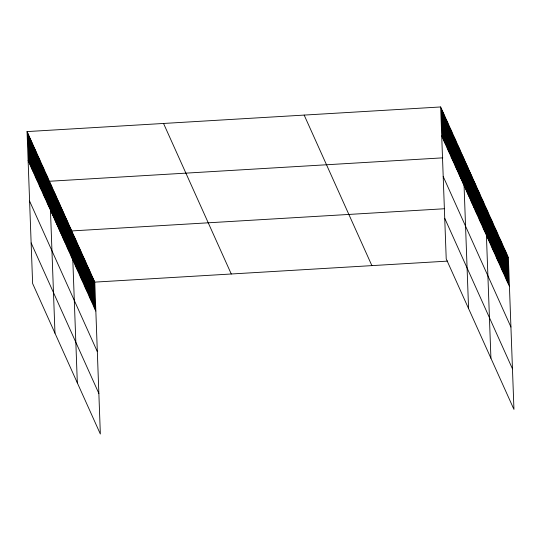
<?xml version="1.0" encoding="UTF-8"?>
<svg xmlns="http://www.w3.org/2000/svg" width="541" height="541" viewBox="0 0 541 541"><rect width="100%" height="100%" fill="white"/><g stroke="black" fill="none" stroke-linecap="round" stroke-linejoin="round"><path stroke-width="0.81" d="M27.05 131.585L94.783 282.118L100.349 434.038L32.622 283.504L27.05 131.585L440.651 106.962L508.378 257.496L513.95 409.415L446.217 258.882L440.651 106.962M442.781 157.844L49.4 181.262L54.972 333.175M451.208 157.343L463.001 156.64L468.574 308.559M444.066 208.772L71.75 230.933L77.322 382.852M473.558 207.02L485.351 206.317L490.924 358.237M94.783 282.118L447.718 261.107M496.584 258.199L508.378 257.496M441.713 135.913L509.439 286.446M443.201 176.494L510.927 327.028M444.729 218.3L512.462 368.84M304.164 115.091L371.89 265.624M163.538 123.456L231.271 273.996M28.112 160.535L95.845 311.068M29.599 201.11L97.333 351.643M31.135 242.923L98.861 393.456M507.559 255.67L508.621 284.62M506.734 253.844L507.796 282.794M505.909 252.011L506.971 280.962M505.091 250.185L506.153 279.136M504.266 248.36L505.328 277.31M503.448 246.534L504.51 275.477M502.623 244.701L503.685 273.651M501.798 242.875L502.86 271.825M500.98 241.049L502.041 270M500.155 239.217L501.216 268.167M499.329 237.391L500.391 266.341M498.511 235.565L499.573 264.515M497.686 233.732L498.748 262.683M496.868 231.906L497.93 260.857M496.043 230.081L497.105 259.031M495.218 228.255L496.28 257.198M494.4 226.422L495.461 255.372M493.575 224.596L494.636 253.546M492.756 222.77L493.811 251.714M491.931 220.938L492.993 249.888M491.106 219.112L492.168 248.062M490.288 217.286L491.35 246.236M489.463 215.453L490.525 244.404M488.638 213.627L489.7 242.578M487.82 211.802L488.881 240.752M486.995 209.976L488.056 238.919M486.176 208.143L487.238 237.093M484.553 204.545L485.615 233.489M483.755 202.767L484.817 231.717M482.957 200.995L484.019 229.945M482.159 199.223L483.221 228.167M481.362 197.445L482.423 226.395M480.564 195.673L481.625 224.623M479.766 193.901L480.827 222.845M478.968 192.123L480.029 221.073M478.17 190.351L479.231 219.301M477.372 188.572L478.427 217.523M476.567 186.801L477.629 215.751M475.769 185.029L476.831 213.979M474.971 183.25L476.033 212.2M474.173 181.478L475.235 210.429M473.375 179.707L474.437 208.657M472.577 177.928L473.639 206.878M471.779 176.156L472.841 205.107M470.981 174.385L472.043 203.328M470.183 172.606L471.245 201.556M469.385 170.834L470.447 199.785M468.587 169.062L469.649 198.006M467.789 167.284L468.851 196.234M466.991 165.512L468.053 194.462M466.193 163.74L467.255 192.684M465.395 161.962L466.457 190.912M464.597 160.19L465.659 189.14M463.799 158.412L464.861 187.362M462.203 154.868L463.265 183.818M461.405 153.089L462.467 182.04M460.607 151.318L461.669 180.268M459.809 149.546L460.871 178.496M459.011 147.767L460.073 176.718M458.213 145.996L459.275 174.946M457.409 144.224L458.47 173.174M456.611 142.445L457.672 171.396M455.813 140.674L456.875 169.624M455.015 138.902L456.077 167.845M454.217 137.123L455.279 166.073M453.419 135.351L454.481 164.302M452.621 133.58L453.683 162.523M451.823 131.801L452.885 160.751M451.025 130.029L452.087 158.98M450.227 128.258L451.289 157.201M449.429 126.479L450.491 155.429M448.631 124.707L449.693 153.658M447.833 122.929L448.895 151.879M447.035 121.157L448.097 150.107M446.237 119.385L447.299 148.335M445.439 117.607L446.501 146.557M444.641 115.835L445.703 144.785M443.843 114.063L444.905 143.013M443.045 112.285L444.107 141.235M442.247 110.513L443.309 139.463M441.449 108.741L442.511 137.684M93.958 280.292L95.02 309.236M93.133 278.459L94.195 307.41M92.315 276.634L93.377 305.584M91.49 274.808L92.552 303.751M90.672 272.975L91.733 301.925M89.847 271.149L90.908 300.099M89.022 269.323L90.083 298.274M88.203 267.491L89.265 296.441M87.378 265.665L88.44 294.615M86.553 263.839L87.615 292.789M85.735 262.013L86.797 290.957M84.91 260.18L85.972 289.131M84.092 258.355L85.153 287.305M83.267 256.529L84.328 285.472M82.442 254.696L83.503 283.646M81.623 252.87L82.685 281.82M80.798 251.044L81.86 279.995M79.973 249.212L81.035 278.162M79.155 247.386L80.217 276.336M78.33 245.56L79.392 274.51M77.512 243.734L78.573 272.678M76.687 241.901L77.748 270.852M75.862 240.076L76.923 269.026M75.043 238.25L76.105 267.193M74.218 236.417L75.28 265.367M73.4 234.591L74.462 263.541M72.575 232.765L73.637 261.716M70.952 229.161L72.014 258.111M70.154 227.389L71.216 256.339M69.356 225.611L70.418 254.561M68.558 223.839L69.62 252.789M67.76 222.067L68.822 251.01M66.962 220.288L68.024 249.239M66.164 218.517L67.226 247.467M65.366 216.745L66.428 245.688M64.568 214.966L65.63 243.917M63.77 213.195L64.832 242.145M62.972 211.423L64.034 240.366M62.174 209.644L63.236 238.595M61.376 207.872L62.438 236.823M60.578 206.101L61.64 235.044M59.781 204.322L60.842 233.272M58.983 202.55L60.044 231.501M58.185 200.772L59.246 229.722M57.387 199L58.448 227.95M56.589 197.228L57.644 226.179M55.784 195.45L56.846 224.4M54.986 193.678L56.048 222.628M54.188 191.906L55.25 220.856M53.39 190.128L54.452 219.078M52.592 188.356L53.654 217.306M51.794 186.584L52.856 215.528M50.996 184.806L52.058 213.756M50.198 183.034L51.26 211.984M48.602 179.484L49.664 208.434M47.804 177.712L48.866 206.662M47.006 175.94L48.068 204.883M46.208 174.161L47.27 203.112M45.41 172.39L46.472 201.34M44.612 170.611L45.674 199.561M43.814 168.839L44.876 197.79M43.016 167.068L44.078 196.018M42.218 165.289L43.28 194.239M41.42 163.517L42.482 192.468M40.622 161.745L41.684 190.696M39.824 159.967L40.886 188.917M39.026 158.195L40.088 187.145M38.228 156.423L39.29 185.374M37.43 154.645L38.492 183.595M36.626 152.873L37.687 181.823M35.828 151.101L36.889 180.045M35.03 149.323L36.091 178.273M34.232 147.551L35.293 176.501M33.434 145.779L34.496 174.723M32.636 144.001L33.698 172.951M31.838 142.229L32.9 171.179M31.04 140.457L32.102 169.401M30.242 138.679L31.304 167.629M29.444 136.907L30.506 165.857M28.646 135.128L29.708 164.079M27.848 133.356L28.91 162.307"/></g></svg>
